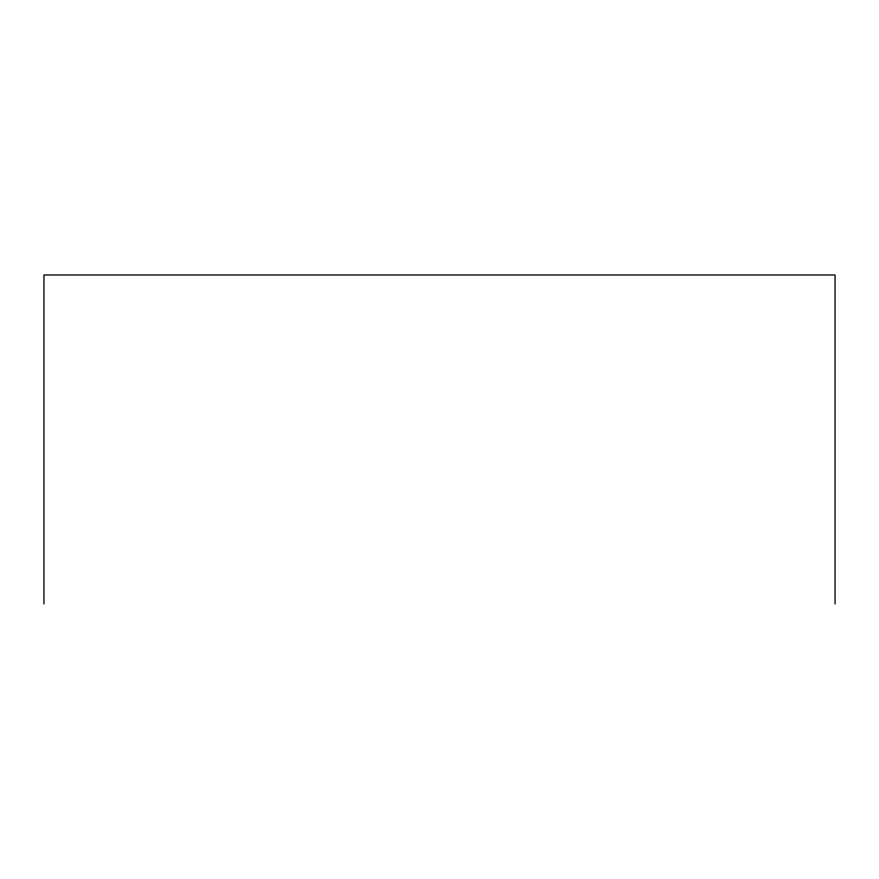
<?xml version="1.0" encoding="UTF-8"?>
<svg xmlns="http://www.w3.org/2000/svg" width="879" height="879" viewBox="0 0 879 879"><rect width="100%" height="100%" fill="white"/><g stroke="black" fill="none" stroke-linecap="round" stroke-linejoin="round"><path stroke-width="1.32" d="M835.05 604.016L835.05 274.984L43.95 274.984L43.95 604.016"/></g></svg>
